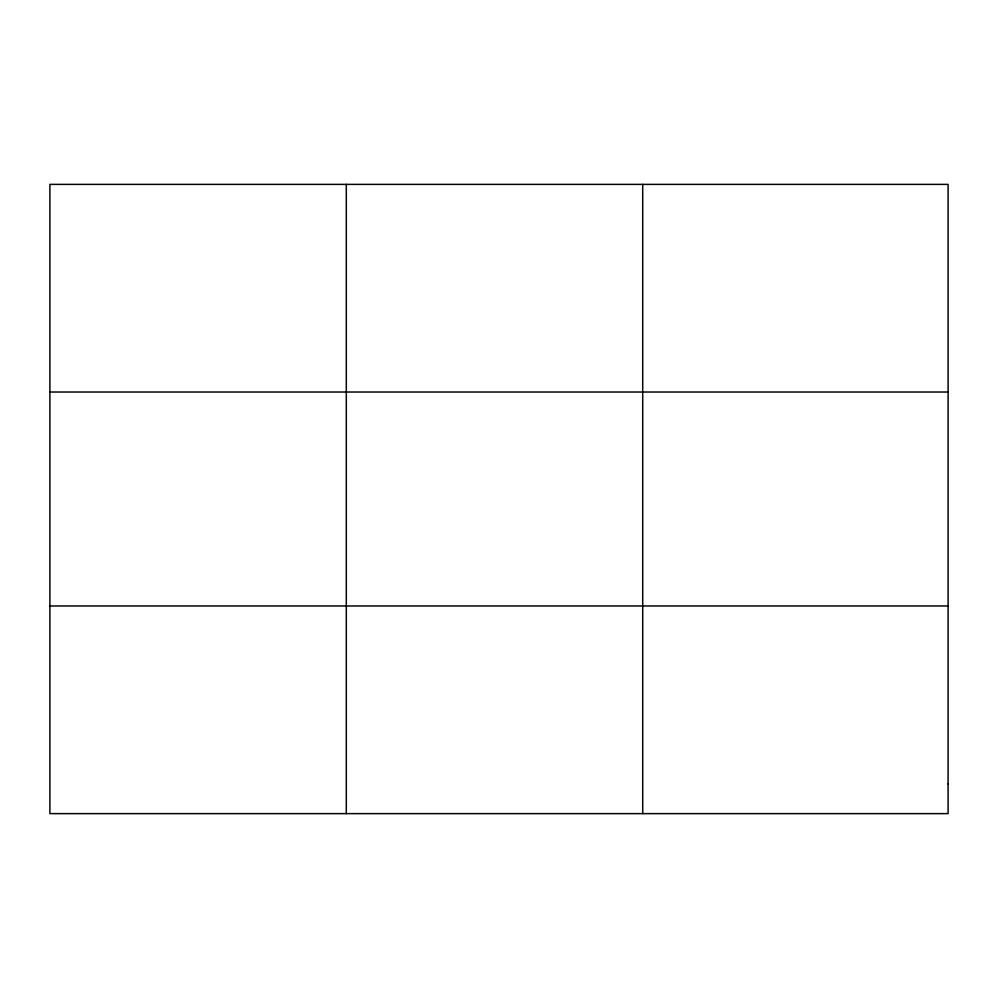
<?xml version="1.0" encoding="UTF-8"?>
<svg xmlns="http://www.w3.org/2000/svg" width="998" height="998" viewBox="0 0 998 998"><rect width="100%" height="100%" fill="white"/><g stroke="black" fill="none" stroke-linecap="round" stroke-linejoin="round"><path stroke-width="1.5" d="M346.306 184.381L346.306 813.62M642.712 184.381L642.712 813.62M49.9 392.027L948.1 392.027M49.9 605.973L948.1 605.973M948.1 783.954L948.1 813.62L49.9 813.62L49.9 184.381L948.1 184.381L948.1 783.954"/></g></svg>
